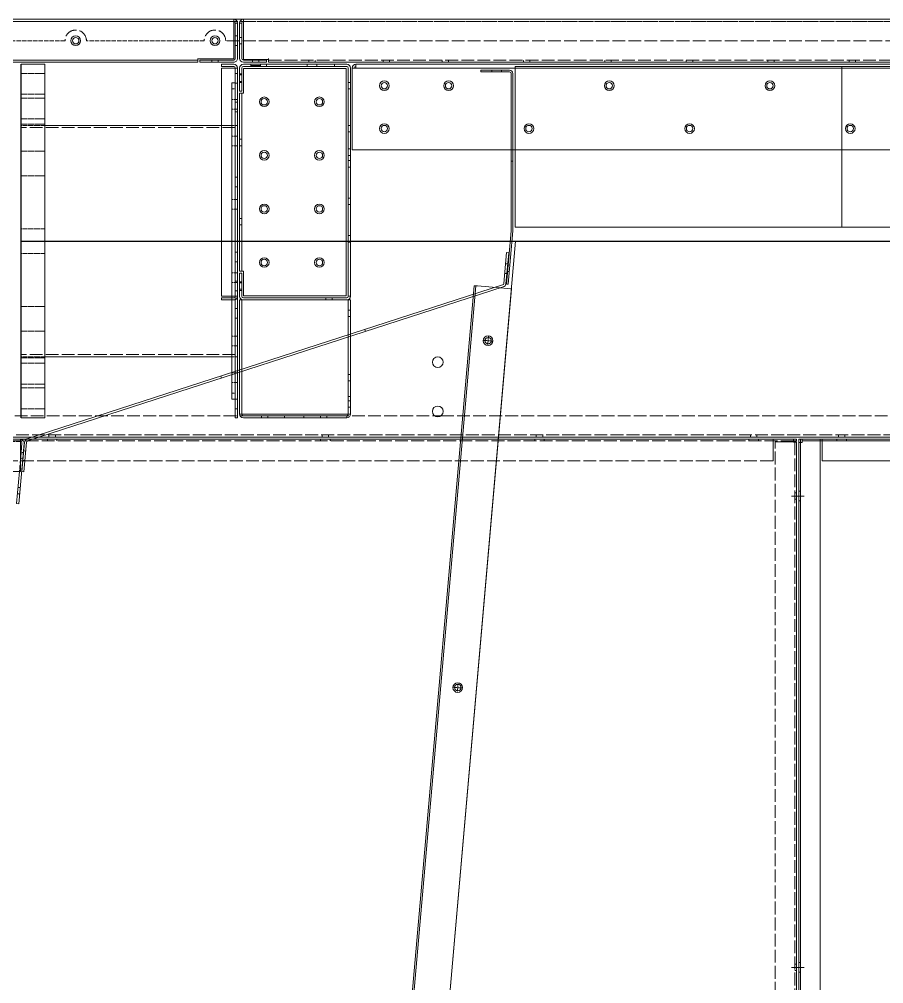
# Model space of a CAD drawing. Header units: millimetres. Extents: x 11998 to 41405, y 7807 to 28602.
# Drawn here: x 25597 to 26405, y 16840 to 17741 of the extents above; entities that cross this region are included whole.
import ezdxf

# ---------------------------------------------------------------- set-up
doc = ezdxf.new("R2010")
doc.units = ezdxf.units.MM
doc.linetypes.add('DASHDOT', pattern=[18.5, 12, -3, 0.5, -3])
doc.linetypes.add('DASHED', pattern=[15, 12, -3])

# ---------------------------------------------------------------- blocks, each defined once
blk = doc.blocks.new('A$C07BF02F0')
at = {"color": 7, "lineweight": 15}
for p, q in [((2, 36.5), (0, 36.5)), ((0, 3.5), (0, 36.5)), ((2, 36.5), (0, 36.5)), ((2, 36.5), (2, 3.5)), ((3.5, 38), (3.5, 40)), ((3.5, 40), (559.5, 40)), ((3.5, 36.5), (3.5, 40)), ((3.5, 38), (3.5, 37.56)), ((3.5, 38), (559.5, 38)), ((3.5, 37.56), (3.5, 36.5)), ((3.5, 36.5), (3.5, 3)), ((3.5, 3), (3.5, 36.5)), ((559.5, 38), (559.5, 40)), ((559.5, 36.5), (559.5, 40)), ((559.5, 37.56), (559.5, 38)), ((559.5, 36.5), (559.5, 37.56)), ((559.5, 36.5), (559.5, 3)), ((559.5, 3), (559.5, 36.5)), ((561, 36.5), (563, 36.5)), ((561, 36.5), (561, 3.5)), ((561, 36.5), (563, 36.5)), ((563, 3.5), (563, 36.5)), ((561, 24.5), (563, 24.5)), ((561, 24.5), (563, 24.5)), ((561, 24.5), (563, 24.5)), ((561, 24.5), (563, 24.5)), ((561, 24.5), (563, 24.5)), ((561, 24.5), (563, 24.5)), ((561, 24.5), (563, 24.5)), ((561, 24.5), (563, 24.5)), ((561, 24.5), (563, 24.5)), ((561, 24.5), (563, 24.5)), ((561, 24.5), (563, 24.5)), ((561, 24.5), (563, 24.5)), ((561, 24.5), (563, 24.5)), ((561, 24.5), (563, 24.5)), ((561, 24.5), (563, 24.5)), ((561, 24.5), (563, 24.5)), ((561, 24.5), (563, 24.5)), ((561, 24.5), (563, 24.5)), ((561, 24.5), (563, 24.5)), ((561, 24.5), (563, 24.5)), ((561, 24.5), (563, 24.5)), ((561, 24.5), (563, 24.5)), ((561, 24.5), (563, 24.5)), ((561, 24.5), (563, 24.5)), ((561, 15.5), (563, 15.5)), ((561, 15.5), (563, 15.5)), ((561, 15.5), (563, 15.5)), ((561, 15.5), (563, 15.5)), ((561, 15.5), (563, 15.5)), ((561, 15.5), (563, 15.5)), ((561, 15.5), (563, 15.5)), ((561, 15.5), (563, 15.5)), ((561, 15.5), (563, 15.5)), ((561, 15.5), (563, 15.5)), ((561, 15.5), (563, 15.5)), ((561, 15.5), (563, 15.5)), ((561, 15.5), (563, 15.5)), ((561, 15.5), (563, 15.5)), ((561, 15.5), (563, 15.5)), ((561, 15.5), (563, 15.5)), ((561, 15.5), (563, 15.5)), ((561, 15.5), (563, 15.5)), ((561, 15.5), (563, 15.5)), ((561, 15.5), (563, 15.5)), ((561, 15.5), (563, 15.5)), ((561, 15.5), (563, 15.5)), ((561, 15.5), (563, 15.5)), ((561, 15.5), (563, 15.5)), ((37, 3), (3.5, 3)), ((37, 3), (3.5, 3)), ((35, 2), (3.5, 2)), ((18, 2), (18, 0)), ((18, 2), (18, 0)), ((18, 2), (18, 0)), ((18, 2), (18, 0)), ((18, 2), (18, 0)), ((18, 2), (18, 0)), ((18, 2), (18, 0)), ((18, 2), (18, 0)), ((18, 2), (18, 0)), ((18, 2), (18, 0)), ((18, 2), (18, 0)), ((18, 2), (18, 0)), ((24, 2), (24, 0)), ((24, 2), (24, 0)), ((24, 2), (24, 0)), ((24, 2), (24, 0)), ((24, 2), (24, 0)), ((24, 2), (24, 0)), ((24, 2), (24, 0)), ((24, 2), (24, 0)), ((24, 2), (24, 0)), ((24, 2), (24, 0)), ((24, 2), (24, 0)), ((24, 2), (24, 0)), ((35, 2), (35, 0)), ((37, 2.44), (37, 3.5)), ((37, 3), (37, 3.5)), ((37, 3), (37, 3.5)), ((37, 3.5), (37, 0)), ((37, 2), (37, 2.44)), ((37, 2), (37, 0)), ((526, 2), (37, 2)), ((526, 2), (37, 2)), ((526, 3), (526, 3.5)), ((526, 3.5), (526, 3)), ((526, 3), (526, 3.5)), ((526, 3.5), (526, 3)), ((526, 2.44), (526, 3)), ((526, 3), (559.5, 3)), ((526, 3), (559.5, 3)), ((526, 3), (526, 0)), ((526, 2), (526, 2.44)), ((526, 2), (526, 0)), ((528, 2), (528, 0)), ((559.5, 2), (528, 2)), ((539, 2), (539, 0)), ((539, 2), (539, 0)), ((539, 2), (539, 0)), ((539, 2), (539, 0)), ((539, 2), (539, 0)), ((539, 2), (539, 0)), ((539, 2), (539, 0)), ((539, 2), (539, 0)), ((539, 2), (539, 0)), ((539, 2), (539, 0)), ((539, 2), (539, 0)), ((539, 2), (539, 0)), ((545, 2), (545, 0)), ((545, 2), (545, 0)), ((545, 2), (545, 0)), ((545, 2), (545, 0)), ((545, 2), (545, 0)), ((545, 2), (545, 0)), ((545, 2), (545, 0)), ((545, 2), (545, 0)), ((545, 2), (545, 0)), ((545, 2), (545, 0)), ((545, 2), (545, 0)), ((545, 2), (545, 0)), ((35, 0), (3.5, 0)), ((526, 0), (37, 0)), ((526, 0), (37, 0)), ((559.5, 0), (528, 0))]:
    blk.add_line(p, q, dxfattribs=at)
for centre in [(22, 20), (152, 20), (282, 20), (412, 20), (542, 20)]:
    blk.add_circle(centre, 3, dxfattribs=at)
for centre, radius, start, end in [((3.5, 36.5), 3.5, 90, 180), ((3.5, 36.5), 1.5, 90, 180), ((559.5, 36.5), 3.5, 360, 90), ((559.5, 36.5), 1.5, 360, 90), ((3.5, 3.5), 3.5, 180, 270.00001), ((3.5, 3.5), 1.5, 180, 269.99999), ((559.5, 3.5), 3.5, 269.99999, 360), ((559.5, 3.5), 1.5, 270.00001, 360)]:
    blk.add_arc(centre, radius, start, end, dxfattribs=at)
blk = doc.blocks.new('A$C51234923')
at = {"color": 7, "lineweight": 15}
for p, q in [((3.5, 189), (3.5, 212)), ((3.5, 212), (99.5, 212)), ((99.5, 0), (99.5, 212)), ((0, 189), (0, 23)), ((3.5, 189), (0, 189)), ((2, 189), (2, 23)), ((0, 146), (2, 146)), ((0, 140), (2, 140)), ((0, 72), (2, 72)), ((0, 66), (2, 66)), ((3.5, 23), (0, 23)), ((3.5, 0), (3.5, 23)), ((99.5, 0), (3.5, 0))]:
    blk.add_line(p, q, dxfattribs=at)
for centre in [(23, 181), (74.5, 181), (23, 131), (74.5, 131), (23, 81), (74.5, 81), (23, 31), (74.5, 31)]:
    blk.add_circle(centre, 3, dxfattribs=at)
blk = doc.blocks.new('A$C30944BC8')
at = {"color": 7, "lineweight": 13, "ltscale": 0.007292}
for p in [(3.5, 190.24), (0, 186.74)]:
    blk.add_line(p, (3.5, 186.74), dxfattribs=at)
at = {"color": 7, "lineweight": 13}
for p, q in [((1673.5, 190.24), (3.5, 190.24)), ((3.5, 186.74), (1673.5, 186.74)), ((0, 110.24), (1677, 110.24))]:
    blk.add_line(p, q, dxfattribs=at)
at = {"color": 7, "lineweight": 13, "ltscale": 0.159375}
blk.add_line((0, 110.24), (0, 186.74), dxfattribs=at)
at = {"color": 7, "lineweight": 13}
for centre in [(30, 170.24), (90, 170.24), (240, 170.24), (390, 170.24), (30, 130.24), (165, 130.24), (315, 130.24), (465, 130.24)]:
    blk.add_circle(centre, 3, dxfattribs=at)
for radius in [3.5, 1.5]:
    blk.add_arc((3.5, 186.74), radius, 90, 180, dxfattribs=at)
blk = doc.blocks.new('A$C6A4A1024')
at = {"color": 7, "lineweight": 15}
for p, q in [((0, 195), (0, 216.5)), ((2, 195), (2, 216.5)), ((3.5, 220), (100, 220)), ((3.5, 218), (100, 218)), ((10.5, 220), (10.5, 218)), ((10.5, 220), (10.5, 218)), ((10.5, 220), (10.5, 218)), ((10.5, 220), (10.5, 218)), ((10.5, 220), (10.5, 218)), ((10.5, 220), (10.5, 218)), ((10.5, 220), (10.5, 218)), ((10.5, 220), (10.5, 218)), ((10.5, 220), (10.5, 218)), ((10.5, 220), (10.5, 218)), ((10.5, 220), (10.5, 218)), ((10.5, 220), (10.5, 218)), ((10.5, 220), (10.5, 218)), ((10.5, 220), (10.5, 218)), ((10.5, 220), (10.5, 218)), ((10.5, 220), (10.5, 218)), ((10.5, 220), (10.5, 218)), ((10.5, 220), (10.5, 218)), ((10.5, 220), (10.5, 218)), ((10.5, 220), (10.5, 218)), ((10.5, 220), (10.5, 218)), ((10.5, 220), (10.5, 218)), ((10.5, 220), (10.5, 218)), ((10.5, 220), (10.5, 218)), ((10.5, 220), (10.5, 218)), ((10.5, 220), (10.5, 218)), ((10.5, 220), (10.5, 218)), ((10.5, 220), (10.5, 218)), ((10.5, 220), (10.5, 218)), ((10.5, 220), (10.5, 218)), ((10.5, 220), (10.5, 218)), ((10.5, 220), (10.5, 218)), ((10.5, 220), (10.5, 218)), ((10.5, 220), (10.5, 218)), ((10.5, 220), (10.5, 218)), ((10.5, 220), (10.5, 218)), ((10.5, 220), (10.5, 218)), ((10.5, 220), (10.5, 218)), ((10.5, 220), (10.5, 218)), ((10.5, 220), (10.5, 218)), ((10.5, 220), (10.5, 218)), ((10.5, 220), (10.5, 218)), ((10.5, 220), (10.5, 218)), ((10.5, 220), (10.5, 218)), ((10.5, 220), (10.5, 218)), ((10.5, 220), (10.5, 218)), ((10.5, 220), (10.5, 218)), ((10.5, 220), (10.5, 218)), ((19.5, 220), (19.5, 218)), ((19.5, 220), (19.5, 218)), ((19.5, 220), (19.5, 218)), ((19.5, 220), (19.5, 218)), ((19.5, 220), (19.5, 218)), ((19.5, 220), (19.5, 218)), ((19.5, 220), (19.5, 218)), ((19.5, 220), (19.5, 218)), ((19.5, 220), (19.5, 218)), ((19.5, 220), (19.5, 218)), ((19.5, 220), (19.5, 218)), ((19.5, 220), (19.5, 218)), ((19.5, 220), (19.5, 218)), ((19.5, 220), (19.5, 218)), ((19.5, 220), (19.5, 218)), ((19.5, 220), (19.5, 218)), ((19.5, 220), (19.5, 218)), ((19.5, 220), (19.5, 218)), ((19.5, 220), (19.5, 218)), ((19.5, 220), (19.5, 218)), ((19.5, 220), (19.5, 218)), ((19.5, 220), (19.5, 218)), ((19.5, 220), (19.5, 218)), ((19.5, 220), (19.5, 218)), ((19.5, 220), (19.5, 218)), ((19.5, 220), (19.5, 218)), ((19.5, 220), (19.5, 218)), ((19.5, 220), (19.5, 218)), ((19.5, 220), (19.5, 218)), ((19.5, 220), (19.5, 218)), ((19.5, 220), (19.5, 218)), ((19.5, 220), (19.5, 218)), ((19.5, 220), (19.5, 218)), ((19.5, 220), (19.5, 218)), ((19.5, 220), (19.5, 218)), ((19.5, 220), (19.5, 218)), ((19.5, 220), (19.5, 218)), ((19.5, 220), (19.5, 218)), ((19.5, 220), (19.5, 218)), ((19.5, 220), (19.5, 218)), ((19.5, 220), (19.5, 218)), ((19.5, 220), (19.5, 218)), ((19.5, 220), (19.5, 218)), ((19.5, 220), (19.5, 218)), ((19.5, 220), (19.5, 218)), ((19.5, 220), (19.5, 218)), ((19.5, 220), (19.5, 218)), ((19.5, 220), (19.5, 218)), ((25, 220), (25, 218)), ((63, 220), (63, 218)), ((63, 220), (63, 218)), ((63, 220), (63, 218)), ((63, 220), (63, 218)), ((63, 220), (63, 218)), ((63, 220), (63, 218)), ((72, 220), (72, 218)), ((72, 220), (72, 218)), ((72, 220), (72, 218)), ((72, 220), (72, 218)), ((72, 220), (72, 218)), ((72, 220), (72, 218)), ((88.5, 220), (88.5, 218)), ((101.5, 3.5), (101.5, 216.5)), ((103.5, 3.5), (103.5, 216.5)), ((0, 211), (2, 211)), ((0, 211), (2, 211)), ((0, 211), (2, 211)), ((0, 211), (2, 211)), ((0, 211), (2, 211)), ((0, 211), (2, 211)), ((0, 211), (2, 211)), ((0, 211), (2, 211)), ((0, 211), (2, 211)), ((0, 211), (2, 211)), ((0, 211), (2, 211)), ((0, 211), (2, 211)), ((0, 210), (2, 210)), ((0, 210), (2, 210)), ((0, 210), (2, 210)), ((0, 210), (2, 210)), ((0, 210), (2, 210)), ((0, 210), (2, 210)), ((0, 210), (2, 210)), ((0, 210), (2, 210)), ((0, 210), (2, 210)), ((0, 210), (2, 210)), ((0, 210), (2, 210)), ((0, 210), (2, 210)), ((0, 210), (2, 210)), ((0, 210), (2, 210)), ((0, 210), (2, 210)), ((0, 210), (2, 210)), ((0, 210), (2, 210)), ((0, 210), (2, 210)), ((0, 210), (2, 210)), ((0, 210), (2, 210)), ((0, 210), (2, 210)), ((0, 210), (2, 210)), ((0, 210), (2, 210)), ((0, 210), (2, 210)), ((0, 210), (2, 210)), ((0, 210), (2, 210)), ((0, 210), (2, 210)), ((0, 210), (2, 210)), ((0, 210), (2, 210)), ((0, 210), (2, 210)), ((0, 210), (2, 210)), ((0, 204), (2, 204)), ((0, 204), (2, 204)), ((0, 204), (2, 204)), ((0, 204), (2, 204)), ((0, 204), (2, 204)), ((0, 204), (2, 204)), ((0, 204), (2, 204)), ((0, 204), (2, 204)), ((0, 204), (2, 204)), ((0, 204), (2, 204)), ((0, 204), (2, 204)), ((0, 204), (2, 204)), ((0, 204), (2, 204)), ((0, 204), (2, 204)), ((0, 204), (2, 204)), ((0, 204), (2, 204)), ((0, 204), (2, 204)), ((0, 204), (2, 204)), ((0, 204), (2, 204)), ((0, 204), (2, 204)), ((0, 204), (2, 204)), ((0, 204), (2, 204)), ((0, 204), (2, 204)), ((0, 204), (2, 204)), ((0, 204), (2, 204)), ((0, 204), (2, 204)), ((0, 204), (2, 204)), ((0, 204), (2, 204)), ((0, 204), (2, 204)), ((0, 204), (2, 204)), ((0, 204), (2, 204)), ((0, 203), (2, 203)), ((0, 203), (2, 203)), ((0, 203), (2, 203)), ((0, 203), (2, 203)), ((0, 203), (2, 203)), ((0, 203), (2, 203)), ((0, 203), (2, 203)), ((0, 203), (2, 203)), ((0, 203), (2, 203)), ((0, 203), (2, 203)), ((0, 203), (2, 203)), ((0, 203), (2, 203)), ((103.5, 203), (101.5, 203)), ((103.5, 203), (101.5, 203)), ((103.5, 203), (101.5, 203)), ((103.5, 203), (101.5, 203)), ((103.5, 203), (101.5, 203)), ((103.5, 203), (101.5, 203)), ((103.5, 203), (101.5, 203)), ((103.5, 203), (101.5, 203)), ((103.5, 203), (101.5, 203)), ((103.5, 203), (101.5, 203)), ((103.5, 203), (101.5, 203)), ((103.5, 203), (101.5, 203)), ((103.5, 203), (101.5, 203)), ((103.5, 203), (101.5, 203)), ((103.5, 203), (101.5, 203)), ((103.5, 203), (101.5, 203)), ((103.5, 203), (101.5, 203)), ((103.5, 203), (101.5, 203)), ((103.5, 203), (101.5, 203)), ((103.5, 203), (101.5, 203)), ((103.5, 203), (101.5, 203)), ((103.5, 203), (101.5, 203)), ((103.5, 203), (101.5, 203)), ((103.5, 203), (101.5, 203)), ((2, 195), (0, 195)), ((103.5, 197), (101.5, 197)), ((103.5, 197), (101.5, 197)), ((103.5, 197), (101.5, 197)), ((103.5, 197), (101.5, 197)), ((103.5, 197), (101.5, 197)), ((103.5, 197), (101.5, 197)), ((103.5, 197), (101.5, 197)), ((103.5, 197), (101.5, 197)), ((103.5, 197), (101.5, 197)), ((103.5, 197), (101.5, 197)), ((103.5, 197), (101.5, 197)), ((103.5, 197), (101.5, 197)), ((103.5, 197), (101.5, 197)), ((103.5, 197), (101.5, 197)), ((103.5, 197), (101.5, 197)), ((103.5, 197), (101.5, 197)), ((103.5, 197), (101.5, 197)), ((103.5, 197), (101.5, 197)), ((103.5, 197), (101.5, 197)), ((103.5, 197), (101.5, 197)), ((103.5, 197), (101.5, 197)), ((103.5, 197), (101.5, 197)), ((103.5, 197), (101.5, 197)), ((103.5, 197), (101.5, 197)), ((103.5, 163), (101.5, 163)), ((103.5, 163), (101.5, 163)), ((103.5, 163), (101.5, 163)), ((103.5, 163), (101.5, 163)), ((103.5, 163), (101.5, 163)), ((103.5, 163), (101.5, 163)), ((103.5, 163), (101.5, 163)), ((103.5, 163), (101.5, 163)), ((103.5, 163), (101.5, 163)), ((103.5, 163), (101.5, 163)), ((103.5, 163), (101.5, 163)), ((103.5, 163), (101.5, 163)), ((103.5, 163), (101.5, 163)), ((103.5, 163), (101.5, 163)), ((103.5, 163), (101.5, 163)), ((103.5, 163), (101.5, 163)), ((103.5, 163), (101.5, 163)), ((103.5, 163), (101.5, 163)), ((103.5, 163), (101.5, 163)), ((103.5, 163), (101.5, 163)), ((103.5, 163), (101.5, 163)), ((103.5, 163), (101.5, 163)), ((103.5, 163), (101.5, 163)), ((103.5, 163), (101.5, 163)), ((103.5, 163), (101.5, 163)), ((103.5, 163), (101.5, 163)), ((103.5, 163), (101.5, 163)), ((103.5, 157), (101.5, 157)), ((103.5, 157), (101.5, 157)), ((103.5, 157), (101.5, 157)), ((103.5, 157), (101.5, 157)), ((103.5, 157), (101.5, 157)), ((103.5, 157), (101.5, 157)), ((103.5, 157), (101.5, 157)), ((103.5, 157), (101.5, 157)), ((103.5, 157), (101.5, 157)), ((103.5, 157), (101.5, 157)), ((103.5, 157), (101.5, 157)), ((103.5, 157), (101.5, 157)), ((103.5, 157), (101.5, 157)), ((103.5, 157), (101.5, 157)), ((103.5, 157), (101.5, 157)), ((103.5, 157), (101.5, 157)), ((103.5, 157), (101.5, 157)), ((103.5, 157), (101.5, 157)), ((103.5, 157), (101.5, 157)), ((103.5, 157), (101.5, 157)), ((103.5, 157), (101.5, 157)), ((103.5, 157), (101.5, 157)), ((103.5, 157), (101.5, 157)), ((103.5, 157), (101.5, 157)), ((103.5, 157), (101.5, 157)), ((103.5, 157), (101.5, 157)), ((103.5, 157), (101.5, 157)), ((103.5, 141), (101.5, 141)), ((103.5, 141), (101.5, 141)), ((103.5, 141), (101.5, 141)), ((103.5, 141), (101.5, 141)), ((103.5, 141), (101.5, 141)), ((103.5, 141), (101.5, 141)), ((103.5, 141), (101.5, 141)), ((103.5, 141), (101.5, 141)), ((103.5, 135), (101.5, 135)), ((103.5, 135), (101.5, 135)), ((103.5, 135), (101.5, 135)), ((103.5, 135), (101.5, 135)), ((103.5, 135), (101.5, 135)), ((103.5, 135), (101.5, 135)), ((103.5, 135), (101.5, 135)), ((103.5, 135), (101.5, 135)), ((103.5, 130.11), (101.5, 130.11)), ((103.5, 130.11), (101.5, 130.11)), ((103.5, 124.11), (101.5, 124.11)), ((103.5, 124.11), (101.5, 124.11)), ((103.5, 95.11), (101.5, 95.11)), ((103.5, 95.11), (101.5, 95.11)), ((103.5, 89.11), (101.5, 89.11)), ((103.5, 89.11), (101.5, 89.11)), ((103.5, 60.11), (101.5, 60.11)), ((103.5, 60.11), (101.5, 60.11)), ((103.5, 54.11), (101.5, 54.11)), ((103.5, 54.11), (101.5, 54.11)), ((0, 25), (0, 3.5)), ((0, 25), (0, 3.5)), ((2, 25), (0, 25)), ((2, 25), (0, 25)), ((2, 25), (2, 3.5)), ((2, 25), (2, 3.5)), ((0, 17), (2, 17)), ((0, 17), (2, 17)), ((0, 17), (2, 17)), ((0, 17), (2, 17)), ((0, 17), (2, 17)), ((0, 17), (2, 17)), ((0, 17), (2, 17)), ((0, 17), (2, 17)), ((0, 17), (2, 17)), ((0, 17), (2, 17)), ((0, 17), (2, 17)), ((0, 17), (2, 17)), ((0, 16), (2, 16)), ((0, 16), (2, 16)), ((0, 16), (2, 16)), ((0, 16), (2, 16)), ((0, 16), (2, 16)), ((0, 16), (2, 16)), ((0, 16), (2, 16)), ((0, 16), (2, 16)), ((0, 16), (2, 16)), ((0, 16), (2, 16)), ((0, 16), (2, 16)), ((0, 16), (2, 16)), ((0, 16), (2, 16)), ((0, 16), (2, 16)), ((0, 16), (2, 16)), ((0, 16), (2, 16)), ((0, 16), (2, 16)), ((0, 16), (2, 16)), ((0, 16), (2, 16)), ((0, 16), (2, 16)), ((0, 16), (2, 16)), ((0, 16), (2, 16)), ((0, 16), (2, 16)), ((0, 16), (2, 16)), ((0, 16), (2, 16)), ((0, 16), (2, 16)), ((0, 10), (2, 10)), ((0, 10), (2, 10)), ((0, 10), (2, 10)), ((0, 10), (2, 10)), ((0, 10), (2, 10)), ((0, 10), (2, 10)), ((0, 10), (2, 10)), ((0, 10), (2, 10)), ((0, 10), (2, 10)), ((0, 10), (2, 10)), ((0, 10), (2, 10)), ((0, 10), (2, 10)), ((0, 10), (2, 10)), ((0, 10), (2, 10)), ((0, 10), (2, 10)), ((0, 10), (2, 10)), ((0, 10), (2, 10)), ((0, 10), (2, 10)), ((0, 10), (2, 10)), ((0, 10), (2, 10)), ((0, 10), (2, 10)), ((0, 10), (2, 10)), ((0, 10), (2, 10)), ((0, 10), (2, 10)), ((0, 10), (2, 10)), ((0, 10), (2, 10)), ((0, 9), (2, 9)), ((0, 9), (2, 9)), ((0, 9), (2, 9)), ((0, 9), (2, 9)), ((0, 9), (2, 9)), ((0, 9), (2, 9)), ((0, 9), (2, 9)), ((0, 9), (2, 9)), ((0, 9), (2, 9)), ((0, 9), (2, 9)), ((0, 9), (2, 9)), ((0, 9), (2, 9)), ((3.5, 2), (100, 2)), ((100, 2), (3.5, 2)), ((3.5, 0), (100, 0)), ((3.5, 0), (100, 0)), ((80.5, 0), (80.5, 2)), ((80.5, 0), (80.5, 2)), ((80.5, 0), (80.5, 2)), ((80.5, 0), (80.5, 2)), ((80.5, 0), (80.5, 2)), ((80.5, 0), (80.5, 2)), ((80.5, 0), (80.5, 2)), ((80.5, 0), (80.5, 2)), ((80.5, 0), (80.5, 2)), ((80.5, 0), (80.5, 2)), ((86.5, 0), (86.5, 2)), ((86.5, 0), (86.5, 2)), ((86.5, 0), (86.5, 2)), ((86.5, 0), (86.5, 2)), ((86.5, 0), (86.5, 2)), ((86.5, 0), (86.5, 2)), ((86.5, 0), (86.5, 2)), ((86.5, 0), (86.5, 2)), ((86.5, 0), (86.5, 2)), ((86.5, 0), (86.5, 2)), ((103.5, 3.5), (101.5, 3.5))]:
    blk.add_line(p, q, dxfattribs=at)
for centre, radius, start, end in [((3.5, 216.5), 3.5, 90, 179.99999), ((3.5, 216.5), 1.5, 90, 179.99999), ((100, 216.5), 3.5, 0, 90), ((100, 216.5), 1.5, 0, 90), ((3.5, 3.5), 3.5, 180.00001, 270), ((3.5, 3.5), 1.5, 180.00001, 270), ((100, 3.5), 3.5, 270, 0), ((100, 3.5), 1.5, 270, 0)]:
    blk.add_arc(centre, radius, start, end, dxfattribs=at)
blk = doc.blocks.new('A$C7B6532BF')
at = {"color": 5, "lineweight": 5}
for p, q in [((239.09, 2732.76), (0, 0)), ((848.69, 2732.76), (239.09, 2732.76))]:
    blk.add_line(p, q, dxfattribs=at)
blk = doc.blocks.new('A$C493D0A01')
at = {"lineweight": 5}
blk.add_blockref('A$C7B6532BF', (0, 0), dxfattribs=at)
blk = doc.blocks.new('A$C7AFD6E2C')
at = {"color": 7, "lineweight": 13}
for p, q in [((1778.5, 40), (3.5, 40)), ((1755, 0), (27, 0))]:
    blk.add_line(p, q, dxfattribs=at)
at = {"color": 7, "linetype": 'DASHED', "lineweight": 13}
for p, q in [((1778.5, 38), (3.5, 38)), ((1755, 2), (27, 2))]:
    blk.add_line(p, q, dxfattribs=at)
at = {"color": 7, "lineweight": 13, "ltscale": 0.007292}
blk.add_line((1778.5, 36.5), (1778.5, 40), dxfattribs=at)
at = {"color": 7, "lineweight": 13, "ltscale": 0.070833}
blk.add_line((1778.5, 2.5), (1778.5, 36.5), dxfattribs=at)
at = {"color": 7, "lineweight": 13, "ltscale": 0.004167}
for p, q in [((1780, 36.5), (1782, 36.5)), ((1757, 2), (1757, 0))]:
    blk.add_line(p, q, dxfattribs=at)
at = {"color": 7, "lineweight": 13, "ltscale": 0.06875}
for p, q in [((1780, 36.5), (1780, 3.5)), ((1782, 3.5), (1782, 36.5))]:
    blk.add_line(p, q, dxfattribs=at)
at = {"color": 7, "linetype": 'DASHED', "lineweight": 13, "ltscale": 0.004167}
for p, q in [((1780, 23), (1782, 23)), ((1780, 23), (1782, 23)), ((1780, 23), (1782, 23)), ((1780, 23), (1782, 23)), ((1780, 23), (1782, 23)), ((1780, 23), (1782, 23)), ((1780, 23), (1782, 23)), ((1780, 23), (1782, 23)), ((1780, 17), (1782, 17)), ((1780, 17), (1782, 17)), ((1780, 17), (1782, 17)), ((1780, 17), (1782, 17)), ((1780, 17), (1782, 17)), ((1780, 17), (1782, 17)), ((1780, 17), (1782, 17)), ((1780, 17), (1782, 17)), ((1207, 2), (1207, 0)), ((1207, 2), (1207, 0)), ((1213, 2), (1213, 0)), ((1213, 2), (1213, 0)), ((1283, 2), (1283, 0)), ((1283, 2), (1283, 0)), ((1289, 2), (1289, 0)), ((1289, 2), (1289, 0)), ((1359, 2), (1359, 0)), ((1359, 2), (1359, 0)), ((1365, 2), (1365, 0)), ((1365, 2), (1365, 0)), ((1435, 2), (1435, 0)), ((1435, 2), (1435, 0)), ((1441, 2), (1441, 0)), ((1441, 2), (1441, 0)), ((1511, 2), (1511, 0)), ((1511, 2), (1511, 0)), ((1517, 2), (1517, 0)), ((1517, 2), (1517, 0)), ((1587, 2), (1587, 0)), ((1587, 2), (1587, 0)), ((1593, 2), (1593, 0)), ((1593, 2), (1593, 0)), ((1642, 2), (1642, 0)), ((1642, 2), (1642, 0)), ((1648, 2), (1648, 0)), ((1648, 2), (1648, 0)), ((1711.5, 2), (1711.5, 0)), ((1711.5, 2), (1711.5, 0)), ((1717.5, 2), (1717.5, 0)), ((1717.5, 2), (1717.5, 0)), ((1764, 2), (1764, 0)), ((1764, 2), (1764, 0)), ((1764, 2), (1764, 0)), ((1764, 2), (1764, 0)), ((1764, 2), (1764, 0)), ((1764, 2), (1764, 0)), ((1764, 2), (1764, 0)), ((1764, 2), (1764, 0)), ((1764, 2), (1764, 0)), ((1764, 2), (1764, 0)), ((1764, 2), (1764, 0)), ((1764, 2), (1764, 0)), ((1764, 2), (1764, 0)), ((1764, 2), (1764, 0)), ((1764, 2), (1764, 0)), ((1764, 2), (1764, 0)), ((1770, 2), (1770, 0)), ((1770, 2), (1770, 0)), ((1770, 2), (1770, 0)), ((1770, 2), (1770, 0)), ((1770, 2), (1770, 0)), ((1770, 2), (1770, 0)), ((1770, 2), (1770, 0)), ((1770, 2), (1770, 0)), ((1770, 2), (1770, 0)), ((1770, 2), (1770, 0)), ((1770, 2), (1770, 0)), ((1770, 2), (1770, 0)), ((1770, 2), (1770, 0)), ((1770, 2), (1770, 0)), ((1770, 2), (1770, 0)), ((1770, 2), (1770, 0))]:
    blk.add_line(p, q, dxfattribs=at)
at = {"color": 7, "linetype": 'DASHED', "lineweight": 13, "ltscale": 0.002083}
blk.add_line((1755, 3.5), (1755, 2.5), dxfattribs=at)
at = {"color": 7, "lineweight": 13, "ltscale": 0.002083}
blk.add_line((1755, 2.5), (1755, 3.5), dxfattribs=at)
at = {"color": 7, "lineweight": 13, "ltscale": 0.005208}
blk.add_line((1755, 2.5), (1755, 0), dxfattribs=at)
at = {"color": 7, "lineweight": 13, "ltscale": 0.048958}
blk.add_line((1755, 2.5), (1778.5, 2.5), dxfattribs=at)
at = {"color": 7, "lineweight": 13, "ltscale": 0.044792}
for p, q in [((1778.5, 2), (1757, 2)), ((1778.5, 0), (1757, 0))]:
    blk.add_line(p, q, dxfattribs=at)
at = {"color": 7, "lineweight": 13}
for centre, radius, start, end in [((1778.5, 36.5), 3.5, 0, 90), ((1778.5, 36.5), 1.5, 360, 90), ((1778.5, 3.5), 3.5, 270, 360), ((1778.5, 3.5), 1.5, 270, 0)]:
    blk.add_arc(centre, radius, start, end, dxfattribs=at)
blk = doc.blocks.new('A$C16F13DCD')
at = {"color": 7, "lineweight": 15}
for p, q in [((11.5, 330), (0, 330)), ((0, 328), (0, 330)), ((11.5, 328), (0, 328)), ((0, 326.5), (0, 113.5)), ((11.5, 326.5), (0, 326.5)), ((11.5, 326.5), (15, 326.5)), ((13, 113.5), (13, 326.5)), ((15, 326.5), (15, 113.5)), ((13, 321.5), (15, 321.5)), ((13, 321.5), (15, 321.5)), ((13, 321.5), (15, 321.5)), ((13, 321.5), (15, 321.5)), ((13, 321.5), (15, 321.5)), ((13, 321.5), (15, 321.5)), ((13, 321.5), (15, 321.5)), ((13, 312.5), (15, 312.5)), ((13, 312.5), (15, 312.5)), ((13, 312.5), (15, 312.5)), ((13, 312.5), (15, 312.5)), ((13, 312.5), (15, 312.5)), ((13, 312.5), (15, 312.5)), ((13, 312.5), (15, 312.5)), ((13, 297), (15, 297)), ((13, 297), (15, 297)), ((13, 294.5), (15, 294.5)), ((13, 294.5), (15, 294.5)), ((13, 288), (15, 288)), ((13, 288), (15, 288)), ((13, 285.5), (15, 285.5)), ((13, 285.5), (15, 285.5)), ((13, 273), (15, 273)), ((13, 262.84), (15, 262.84)), ((13, 262.84), (15, 262.84)), ((13, 253.84), (15, 253.84)), ((13, 253.84), (15, 253.84)), ((13, 224.5), (15, 224.5)), ((13, 224.5), (15, 224.5)), ((13, 215.5), (15, 215.5)), ((13, 215.5), (15, 215.5)), ((13, 203.66), (15, 203.66)), ((13, 203.66), (15, 203.66)), ((13, 194.66), (15, 194.66)), ((13, 194.66), (15, 194.66)), ((13, 154.5), (15, 154.5)), ((13, 154.5), (15, 154.5)), ((13, 145.5), (15, 145.5)), ((13, 145.5), (15, 145.5)), ((13, 135.34), (15, 135.34)), ((13, 135.34), (15, 135.34)), ((13, 127.5), (15, 127.5)), ((13, 127.5), (15, 127.5)), ((13, 126.34), (15, 126.34)), ((13, 126.34), (15, 126.34)), ((13, 118.5), (15, 118.5)), ((13, 118.5), (15, 118.5)), ((0, 113.5), (11.5, 113.5)), ((0, 110), (0, 112)), ((11.5, 112), (0, 112)), ((11.5, 110), (0, 110)), ((11.5, 113.5), (15, 113.5)), ((13, 110.34), (13, 113.5)), ((15, 113.5), (13, 113.5)), ((15, 113.5), (13, 113.5)), ((13, 0), (13, 110.34)), ((15, 0), (15, 113.5)), ((13, 102), (15, 102)), ((13, 102), (15, 102)), ((13, 93), (15, 93)), ((13, 93), (15, 93)), ((13, 76.16), (15, 76.16)), ((13, 76.16), (15, 76.16)), ((13, 67.16), (15, 67.16)), ((13, 67.16), (15, 67.16)), ((13, 57), (15, 57)), ((13, 42), (15, 42)), ((13, 42), (15, 42)), ((13, 42), (15, 42)), ((13, 42), (15, 42)), ((13, 33), (15, 33)), ((13, 33), (15, 33)), ((13, 33), (15, 33)), ((13, 33), (15, 33)), ((13, 17.5), (15, 17.5)), ((13, 17.5), (15, 17.5)), ((13, 17.5), (15, 17.5)), ((13, 17.5), (15, 17.5)), ((13, 17.5), (15, 17.5)), ((13, 8.5), (15, 8.5)), ((13, 8.5), (15, 8.5)), ((13, 8.5), (15, 8.5)), ((13, 8.5), (15, 8.5)), ((13, 8.5), (15, 8.5)), ((13, 0), (15, 0))]:
    blk.add_line(p, q, dxfattribs=at)
for centre, radius, start, end in [((11.5, 326.5), 3.5, 0, 90), ((11.5, 326.5), 1.5, 0, 90), ((11.5, 113.5), 3.5, 270, 0), ((11.5, 113.5), 1.5, 270, 0)]:
    blk.add_arc(centre, radius, start, end, dxfattribs=at)
blk = doc.blocks.new('A$C244D7E91')
at = {"color": 7, "lineweight": 15}
for p, q in [((0, 3.5), (0, 110)), ((3.5, 110), (0, 110)), ((2, 3.5), (2, 110)), ((3.5, 110), (100, 110)), ((103.5, 110), (100, 110)), ((101.5, 3.5), (101.5, 110)), ((103.5, 3.5), (103.5, 110)), ((103.5, 100.5), (101.5, 100.5)), ((103.5, 100.5), (101.5, 100.5)), ((103.5, 94.5), (101.5, 94.5)), ((103.5, 94.5), (101.5, 94.5)), ((103.5, 40.5), (101.5, 40.5)), ((103.5, 40.5), (101.5, 40.5)), ((103.5, 34.5), (101.5, 34.5)), ((103.5, 34.5), (101.5, 34.5)), ((101.5, 20), (103.5, 20)), ((103.5, 16), (101.5, 16)), ((103.5, 16), (101.5, 16)), ((103.5, 16), (101.5, 16)), ((103.5, 16), (101.5, 16)), ((103.5, 16), (101.5, 16)), ((103.5, 10), (101.5, 10)), ((103.5, 10), (101.5, 10)), ((103.5, 10), (101.5, 10)), ((103.5, 10), (101.5, 10)), ((103.5, 10), (101.5, 10)), ((3.5, 3.5), (0, 3.5)), ((100, 3.5), (3.5, 3.5)), ((100, 2), (3.5, 2)), ((100, 0), (3.5, 0)), ((20.5, 0), (20.5, 2)), ((20.5, 0), (20.5, 2)), ((26.5, 0), (26.5, 2)), ((26.5, 0), (26.5, 2)), ((42, 0), (42, 2)), ((60, 0), (60, 2)), ((75.5, 0), (75.5, 2)), ((75.5, 0), (75.5, 2)), ((81.5, 0), (81.5, 2)), ((81.5, 0), (81.5, 2)), ((103.5, 3.5), (100, 3.5)), ((100, 2), (100, 0))]:
    blk.add_line(p, q, dxfattribs=at)
for centre, radius, start, end in [((3.5, 3.5), 3.5, 180.00001, 270), ((3.5, 3.5), 1.5, 180.00001, 270), ((100, 3.5), 3.5, 270, 0), ((100, 3.5), 1.5, 270, 0)]:
    blk.add_arc(centre, radius, start, end, dxfattribs=at)
blk = doc.blocks.new('A$C5DDF0D69')
at = {"color": 7, "lineweight": 13, "ltscale": 0.118431}
for p, q in [((0, 0.35), (4.96, 56.98)), ((1.99, 0.17), (6.95, 56.8))]:
    blk.add_line(p, q, dxfattribs=at)
at = {"color": 7, "lineweight": 13, "ltscale": 0.000626001}
for p, q in [((8.74, 60.17), (8.44, 60.17)), ((8.74, 58.17), (8.44, 58.17))]:
    blk.add_line(p, q, dxfattribs=at)
at = {"color": 7, "lineweight": 13, "ltscale": 0.31935}
for p, q in [((162.03, 60.17), (8.74, 60.17)), ((162.03, 30.17), (8.74, 30.17))]:
    blk.add_line(p, q, dxfattribs=at)
at = {"color": 7, "linetype": 'DASHED', "lineweight": 13, "ltscale": 0.004167}
for p, q in [((8.74, 58.17), (8.74, 60.17)), ((74.96, 60.17), (74.96, 58.17)), ((74.96, 60.17), (74.96, 58.17)), ((74.96, 60.17), (74.96, 58.17)), ((74.96, 60.17), (74.96, 58.17)), ((74.96, 60.17), (74.96, 58.17)), ((74.96, 60.17), (74.96, 58.17)), ((74.96, 60.17), (74.96, 58.17)), ((74.96, 60.17), (74.96, 58.17)), ((74.96, 60.17), (74.96, 58.17)), ((74.96, 60.17), (74.96, 58.17)), ((74.96, 60.17), (74.96, 58.17)), ((94.96, 60.17), (94.96, 58.17)), ((94.96, 60.17), (94.96, 58.17)), ((94.96, 60.17), (94.96, 58.17)), ((94.96, 60.17), (94.96, 58.17)), ((94.96, 60.17), (94.96, 58.17)), ((94.96, 60.17), (94.96, 58.17)), ((94.96, 60.17), (94.96, 58.17)), ((94.96, 60.17), (94.96, 58.17)), ((94.96, 60.17), (94.96, 58.17)), ((94.96, 60.17), (94.96, 58.17)), ((94.96, 60.17), (94.96, 58.17)), ((162.03, 58.17), (162.03, 60.17)), ((164.77, 47.89), (162.78, 48.06)), ((164.77, 47.89), (162.78, 48.06)), ((164.77, 47.89), (162.78, 48.06)), ((164.77, 47.89), (162.78, 48.06)), ((164.77, 47.89), (162.78, 48.06)), ((164.77, 47.89), (162.78, 48.06)), ((164.77, 47.89), (162.78, 48.06)), ((164.77, 47.89), (162.78, 48.06)), ((164.77, 47.89), (162.78, 48.06)), ((164.77, 47.89), (162.78, 48.06)), ((164.77, 47.89), (162.78, 48.06)), ((164.25, 41.91), (162.26, 42.09)), ((164.25, 41.91), (162.26, 42.09)), ((164.25, 41.91), (162.26, 42.09)), ((164.25, 41.91), (162.26, 42.09)), ((164.25, 41.91), (162.26, 42.09)), ((164.25, 41.91), (162.26, 42.09)), ((164.25, 41.91), (162.26, 42.09)), ((164.25, 41.91), (162.26, 42.09)), ((164.25, 41.91), (162.26, 42.09)), ((164.25, 41.91), (162.26, 42.09)), ((164.25, 41.91), (162.26, 42.09)), ((161.38, 9.04), (159.38, 9.21)), ((161.38, 9.04), (159.38, 9.21)), ((161.9, 15.01), (159.91, 15.19)), ((161.9, 15.01), (159.91, 15.19))]:
    blk.add_line(p, q, dxfattribs=at)
at = {"color": 7, "lineweight": 13, "ltscale": 0.007292}
for p, q in [((8.74, 56.67), (8.74, 60.17)), ((162.03, 56.67), (162.03, 60.17))]:
    blk.add_line(p, q, dxfattribs=at)
at = {"color": 7, "linetype": 'DASHED', "lineweight": 13, "ltscale": 0.31935}
blk.add_line((162.03, 58.17), (8.74, 58.17), dxfattribs=at)
at = {"color": 7, "lineweight": 13, "ltscale": 0.003125}
blk.add_line((8.74, 58.17), (8.74, 56.67), dxfattribs=at)
at = {"color": 7, "lineweight": 13, "ltscale": 0.055208}
for p, q in [((8.74, 56.67), (8.74, 30.17)), ((8.74, 30.17), (8.74, 56.67)), ((162.03, 30.17), (162.03, 56.67))]:
    blk.add_line(p, q, dxfattribs=at)
at = {"color": 7, "lineweight": 13, "ltscale": 0.117885}
blk.add_line((160.59, 0), (165.52, 56.37), dxfattribs=at)
at = {"color": 7, "linetype": 'DASHED', "lineweight": 13, "ltscale": 0.003125}
blk.add_line((162.03, 58.17), (162.03, 56.67), dxfattribs=at)
at = {"color": 7, "linetype": 'DASHED', "lineweight": 13, "ltscale": 0.055208}
blk.add_line((162.03, 56.67), (162.03, 30.17), dxfattribs=at)
at = {"color": 7, "lineweight": 13, "ltscale": 0.035719}
blk.add_line((162.03, 39.46), (163.52, 56.54), dxfattribs=at)
at = {"color": 7, "linetype": 'DASHED', "lineweight": 13, "ltscale": 0.019427}
blk.add_line((161.22, 30.17), (162.03, 39.46), dxfattribs=at)
at = {"color": 7, "lineweight": 13, "ltscale": 0.317661}
blk.add_line((161.22, 30.17), (8.74, 30.17), dxfattribs=at)
at = {"color": 7, "lineweight": 13, "ltscale": 0.062739}
blk.add_line((158.59, 0.17), (161.22, 30.17), dxfattribs=at)
at = {"color": 7, "linetype": 'DASHED', "lineweight": 13, "ltscale": 0.001689}
blk.add_line((162.03, 30.17), (161.22, 30.17), dxfattribs=at)
at = {"color": 7, "lineweight": 13, "ltscale": 0.004167}
for p, q in [((1.99, 0.17), (0, 0.35)), ((160.59, 0), (158.59, 0.17))]:
    blk.add_line(p, q, dxfattribs=at)
at = {"color": 7, "lineweight": 13}
for centre in [(28.74, 40.17), (63.74, 40.17), (102.14, 40.17), (137.14, 40.17)]:
    blk.add_circle(centre, 3, dxfattribs=at)
for centre, radius, start, end in [((8.44, 56.67), 3.5, 90, 175), ((8.44, 56.67), 1.5, 90, 175), ((162.03, 56.67), 3.5, 355, 90), ((162.03, 56.67), 1.5, 355, 90)]:
    blk.add_arc(centre, radius, start, end, dxfattribs=at)
blk = doc.blocks.new('A$C7EF54F26')
at = {"color": 7, "lineweight": 15}
for p, q in [((431.66, 245.91), (433.66, 245.91)), ((431.66, 216.89), (431.66, 245.91)), ((433.66, 216.89), (433.66, 245.91)), ((431.66, 235.41), (433.66, 235.41)), ((431.66, 235.41), (433.66, 235.41)), ((431.66, 235.41), (433.66, 235.41)), ((431.66, 235.41), (433.66, 235.41)), ((431.66, 235.41), (433.66, 235.41)), ((431.66, 235.41), (433.66, 235.41)), ((431.66, 235.41), (433.66, 235.41)), ((431.66, 235.41), (433.66, 235.41)), ((431.66, 235.41), (433.66, 235.41)), ((431.66, 235.41), (433.66, 235.41)), ((431.66, 235.41), (433.66, 235.41)), ((431.66, 226.41), (433.66, 226.41)), ((431.66, 226.41), (433.66, 226.41)), ((431.66, 226.41), (433.66, 226.41)), ((431.66, 226.41), (433.66, 226.41)), ((431.66, 226.41), (433.66, 226.41)), ((431.66, 226.41), (433.66, 226.41)), ((431.66, 226.41), (433.66, 226.41)), ((431.66, 226.41), (433.66, 226.41)), ((431.66, 226.41), (433.66, 226.41)), ((431.66, 226.41), (433.66, 226.41)), ((431.66, 226.41), (433.66, 226.41)), ((2.12, 30.92), (430.75, 215.52)), ((2.91, 29.08), (431.54, 213.68)), ((306.56, 162.03), (307.35, 160.19)), ((176.95, 106.21), (177.74, 104.37)), ((0, 27.68), (0.15, 0)), ((2, 27.69), (2.15, 0.01)), ((2.04, 19.51), (0.04, 19.5)), ((2.04, 19.51), (0.04, 19.5)), ((2.04, 19.51), (0.04, 19.5)), ((2.04, 19.51), (0.04, 19.5)), ((2.04, 19.51), (0.04, 19.5)), ((2.04, 19.51), (0.04, 19.5)), ((2.04, 19.51), (0.04, 19.5)), ((2.04, 19.51), (0.04, 19.5)), ((2.04, 19.51), (0.04, 19.5)), ((2.04, 19.51), (0.04, 19.5)), ((2.04, 19.51), (0.04, 19.5)), ((2.09, 10.51), (0.09, 10.5)), ((2.09, 10.51), (0.09, 10.5)), ((2.09, 10.51), (0.09, 10.5)), ((2.09, 10.51), (0.09, 10.5)), ((2.09, 10.51), (0.09, 10.5)), ((2.09, 10.51), (0.09, 10.5)), ((2.09, 10.51), (0.09, 10.5)), ((2.09, 10.51), (0.09, 10.5)), ((2.09, 10.51), (0.09, 10.5)), ((2.09, 10.51), (0.09, 10.5)), ((2.09, 10.51), (0.09, 10.5)), ((0.15, 0), (2.15, 0.01))]:
    blk.add_line(p, q, dxfattribs=at)
for centre, radius, start, end in [((430.16, 216.89), 1.5, 293.3, 0), ((430.16, 216.89), 3.5, 293.3, 0), ((3.5, 27.7), 3.5, 113.3, 180.3), ((3.5, 27.7), 1.5, 113.3, 180.3)]:
    blk.add_arc(centre, radius, start, end, dxfattribs=at)
blk = doc.blocks.new('A$C21967578')
at = {"color": 7, "lineweight": 15}
for p, q in [((0, 199.81), (26.9, 199.81)), ((0, 199.81), (0, 198.21)), ((0, 198.21), (26.9, 198.21)), ((10.5, 198.21), (10.5, 199.81)), ((10.5, 198.21), (10.5, 199.81)), ((10.5, 198.21), (10.5, 199.81)), ((10.5, 198.21), (10.5, 199.81)), ((10.5, 198.21), (10.5, 199.81)), ((10.5, 198.21), (10.5, 199.81)), ((10.5, 198.21), (10.5, 199.81)), ((10.5, 198.21), (10.5, 199.81)), ((10.5, 198.21), (10.5, 199.81)), ((10.5, 198.21), (10.5, 199.81)), ((10.5, 198.21), (10.5, 199.81)), ((10.5, 198.21), (10.5, 199.81)), ((10.5, 198.21), (10.5, 199.81)), ((10.5, 198.21), (10.5, 199.81)), ((10.5, 198.21), (10.5, 199.81)), ((19.5, 198.21), (19.5, 199.81)), ((19.5, 198.21), (19.5, 199.81)), ((19.5, 198.21), (19.5, 199.81)), ((19.5, 198.21), (19.5, 199.81)), ((19.5, 198.21), (19.5, 199.81)), ((19.5, 198.21), (19.5, 199.81)), ((19.5, 198.21), (19.5, 199.81)), ((19.5, 198.21), (19.5, 199.81)), ((19.5, 198.21), (19.5, 199.81)), ((19.5, 198.21), (19.5, 199.81)), ((19.5, 198.21), (19.5, 199.81)), ((19.5, 198.21), (19.5, 199.81)), ((19.5, 198.21), (19.5, 199.81)), ((19.5, 198.21), (19.5, 199.81)), ((19.5, 198.21), (19.5, 199.81)), ((28.4, 196.71), (28.4, 49.88)), ((30, 49.81), (30, 196.71)), ((30, 114.81), (28.4, 114.81)), ((28.4, 49.88), (24.05, 0.14)), ((30, 49.81), (25.64, 0)), ((25.62, 18.07), (27.21, 17.93)), ((25.62, 18.07), (27.21, 17.93)), ((25.62, 18.07), (27.21, 17.93)), ((25.62, 18.07), (27.21, 17.93)), ((25.62, 18.07), (27.21, 17.93)), ((25.62, 18.07), (27.21, 17.93)), ((25.62, 18.07), (27.21, 17.93)), ((25.62, 18.07), (27.21, 17.93)), ((25.62, 18.07), (27.21, 17.93)), ((25.62, 18.07), (27.21, 17.93)), ((25.62, 18.07), (27.21, 17.93)), ((25.09, 12.09), (26.69, 11.95)), ((25.09, 12.09), (26.69, 11.95)), ((25.09, 12.09), (26.69, 11.95)), ((25.09, 12.09), (26.69, 11.95)), ((25.09, 12.09), (26.69, 11.95)), ((25.09, 12.09), (26.69, 11.95)), ((25.09, 12.09), (26.69, 11.95)), ((25.09, 12.09), (26.69, 11.95)), ((25.09, 12.09), (26.69, 11.95)), ((25.09, 12.09), (26.69, 11.95)), ((25.09, 12.09), (26.69, 11.95)), ((24.05, 0.14), (25.64, 0))]:
    blk.add_line(p, q, dxfattribs=at)
for radius, start in [(3.1, 360), (1.5, 0)]:
    blk.add_arc((26.9, 196.71), radius, start, 90, dxfattribs=at)
blk = doc.blocks.new('A$C7AF137E1')
at = {"color": 7, "lineweight": 13}
for p, q in [((2700, 35), (0, 35)), ((2700, 33.4), (0, 33.4)), ((2700, 0), (0, 0))]:
    blk.add_line(p, q, dxfattribs=at)
at = {"color": 7, "lineweight": 13, "ltscale": 0.004}
blk.add_line((2700, 35), (2700, 33.4), dxfattribs=at)
at = {"color": 7, "lineweight": 13, "ltscale": 0.00375}
blk.add_line((2700, 31.9), (2700, 33.4), dxfattribs=at)
at = {"color": 7, "lineweight": 13, "ltscale": 0.07975}
blk.add_line((2700, 31.9), (2700, 0), dxfattribs=at)
at = {"color": 7, "linetype": 'DASHDOT', "lineweight": 13, "ltscale": 0.0195}
for p, q in [((2325, 21.4), (2325, 13.6)), ((2650, 21.4), (2650, 13.6)), ((2328.9, 17.5), (2321.1, 17.5)), ((2653.9, 17.5), (2646.1, 17.5))]:
    blk.add_line(p, q, dxfattribs=at)
at = {"color": 7, "lineweight": 13}
for centre in [(2325, 17.5), (2650, 17.5)]:
    blk.add_circle(centre, 3, dxfattribs=at)
blk = doc.blocks.new('A$C586E2F7A')
at = {"color": 7, "lineweight": 15}
for p, q in [((0, 2306), (0, 0)), ((0, 2306), (3.1, 2306)), ((1.6, 2306), (1.6, 0)), ((3.1, 2306), (3.1, 2304.4)), ((20, 2306), (3.1, 2306)), ((22, 2306), (20, 2306)), ((20, 0), (20, 2306)), ((1063, 2306), (22, 2306)), ((22, 2306), (22, 2302.9)), ((22, 2306), (22, 2304.4)), ((35.5, 2304.4), (35.5, 2306)), ((44.5, 2304.4), (44.5, 2306)), ((0, 2302.9), (1.6, 2302.9)), ((1.6, 2302.9), (2.04, 2302.9)), ((2.04, 2302.9), (3.1, 2302.9)), ((20, 2304.4), (3.1, 2304.4)), ((3.1, 2303.96), (3.1, 2304.4)), ((3.1, 2302.9), (3.1, 2303.96)), ((22, 2304.4), (20, 2304.4)), ((1063, 2304.4), (22, 2304.4)), ((22, 2302.9), (22, 2286)), ((22, 2286), (1063, 2286)), ((1.6, 2257.5), (0, 2257.5)), ((1.6, 2248.5), (0, 2248.5)), ((1.6, 1817.5), (0, 1817.5)), ((1.6, 1808.5), (0, 1808.5))]:
    blk.add_line(p, q, dxfattribs=at)
blk = doc.blocks.new('1')
at = {"color": 7, "lineweight": 13}
for p, q in [((27736.46, 17740.58), (25239.86, 17740.58)), ((25599.16, 17533.58), (25599.16, 17698.58)), ((25621.16, 17533.58), (25621.16, 17698.58)), ((25795.96, 17681.3), (25795.96, 17533.58)), ((25799.16, 17681.3), (25799.16, 17533.58)), ((25795.96, 17641.58), (25621.16, 17641.58)), ((25799.16, 17533.58), (25799.16, 17641.58)), ((25599.16, 17368.58), (25599.16, 17533.58)), ((25621.16, 17368.58), (25621.16, 17533.58)), ((25795.96, 17385.86), (25795.96, 17533.58)), ((25799.16, 17385.86), (25799.16, 17533.58)), ((25799.16, 17425.58), (25799.16, 17533.58)), ((25799.16, 17427.58), (25799.16, 17533.58)), ((25795.96, 17425.58), (25621.16, 17425.58)), ((27736.46, 17350.58), (25239.86, 17350.58)), ((26320.36, 17348.58), (25240.96, 17348.58)), ((26323.16, 17345.78), (26323.16, 15045.38))]:
    blk.add_line(p, q, dxfattribs=at)
at = {"color": 7, "linetype": 'DASHED', "lineweight": 13}
for p, q in [((27736.46, 17738.58), (25239.86, 17738.58)), ((27618.16, 17720.58), (25790.16, 17720.58)), ((25599.16, 17641.58), (25599.16, 17533.58)), ((25799.16, 17639.58), (25599.16, 17639.58)), ((25599.16, 17533.58), (25599.16, 17425.58)), ((25599.16, 17533.58), (25599.16, 17427.58)), ((25799.16, 17427.58), (25599.16, 17427.58)), ((25488.16, 17370.58), (25985.16, 17370.58)), ((25991.16, 17370.58), (27488.16, 17370.58)), ((27736.46, 17352.58), (25239.86, 17352.58)), ((26320.36, 17346.98), (25240.96, 17346.98)), ((26303.16, 15045.08), (26303.16, 17346.08)), ((26321.56, 17345.78), (26321.56, 15045.38)), ((26301.16, 17328.58), (25583.16, 17328.58))]:
    blk.add_line(p, q, dxfattribs=at)
at = {"color": 7, "linetype": 'DASHED', "lineweight": 13, "ltscale": 0.34375}
for p, q in [((25640.16, 17720.58), (25530.16, 17720.58)), ((25770.16, 17720.58), (25660.16, 17720.58))]:
    blk.add_line(p, q, dxfattribs=at)
at = {"color": 7, "lineweight": 13, "ltscale": 0.1375}
for p, q in [((25599.16, 17698.58), (25621.16, 17698.58)), ((25599.16, 17368.58), (25621.16, 17368.58))]:
    blk.add_line(p, q, dxfattribs=at)
for p, q in [((25599.16, 17368.58), (25599.16, 17698.58)), ((25599.16, 17533.58), (27225.82, 17533.58))]:
    blk.add_line(p, q)
at = {"lineweight": 5}
for p, q in [((25813.66, 17697.58), (25822.66, 17697.58)), ((25601.29, 17336.29), (25600.77, 17330.32))]:
    blk.add_line(p, q, dxfattribs=at)
at = {"color": 7, "linetype": 'DASHED', "lineweight": 13, "ltscale": 0.1375}
for p, q in [((25599.16, 17690.08), (25621.16, 17690.08)), ((25599.16, 17670.65), (25621.16, 17670.65)), ((25599.16, 17670.65), (25621.16, 17670.65)), ((25599.16, 17667.08), (25621.16, 17667.08)), ((25599.16, 17647.65), (25621.16, 17647.65)), ((25599.16, 17647.65), (25621.16, 17647.65)), ((25599.16, 17642.58), (25621.16, 17642.58)), ((25621.16, 17641.58), (25599.16, 17641.58)), ((25599.16, 17617.58), (25621.16, 17617.58)), ((25599.16, 17617.58), (25621.16, 17617.58)), ((25599.16, 17594.58), (25621.16, 17594.58)), ((25599.16, 17594.58), (25621.16, 17594.58)), ((25621.16, 17545.08), (25599.16, 17545.08)), ((25621.16, 17545.08), (25599.16, 17545.08)), ((25621.16, 17522.08), (25599.16, 17522.08)), ((25621.16, 17522.08), (25599.16, 17522.08)), ((25599.16, 17472.58), (25621.16, 17472.58)), ((25599.16, 17472.58), (25621.16, 17472.58)), ((25599.16, 17449.58), (25621.16, 17449.58)), ((25599.16, 17449.58), (25621.16, 17449.58)), ((25621.16, 17425.58), (25599.16, 17425.58)), ((25599.16, 17424.58), (25621.16, 17424.58)), ((25599.16, 17419.51), (25621.16, 17419.51)), ((25599.16, 17419.51), (25621.16, 17419.51)), ((25599.16, 17400.08), (25621.16, 17400.08)), ((25599.16, 17396.51), (25621.16, 17396.51)), ((25599.16, 17396.51), (25621.16, 17396.51)), ((25599.16, 17377.08), (25621.16, 17377.08))]:
    blk.add_line(p, q, dxfattribs=at)
at = {"color": 7, "lineweight": 13, "ltscale": 0.02}
for p, q in [((25799.16, 17681.3), (25795.96, 17681.3)), ((25799.16, 17681.3), (25795.96, 17681.3)), ((25799.16, 17385.86), (25795.96, 17385.86))]:
    blk.add_line(p, q, dxfattribs=at)
at = {"color": 7, "linetype": 'DASHED', "lineweight": 13, "ltscale": 0.02}
for p, q in [((25799.16, 17675.58), (25795.96, 17675.58)), ((25795.96, 17665.58), (25799.16, 17665.58)), ((25795.96, 17665.58), (25799.16, 17665.58)), ((25795.96, 17656.58), (25799.16, 17656.58)), ((25795.96, 17656.58), (25799.16, 17656.58)), ((25799.16, 17641.58), (25795.96, 17641.58)), ((25799.16, 17641.58), (25795.96, 17641.58)), ((25795.96, 17631.42), (25799.16, 17631.42)), ((25795.96, 17631.42), (25799.16, 17631.42)), ((25795.96, 17622.42), (25799.16, 17622.42)), ((25795.96, 17622.42), (25799.16, 17622.42)), ((25795.96, 17572.24), (25799.16, 17572.24)), ((25795.96, 17572.24), (25799.16, 17572.24)), ((25795.96, 17563.24), (25799.16, 17563.24)), ((25795.96, 17563.24), (25799.16, 17563.24)), ((25795.96, 17503.92), (25799.16, 17503.92)), ((25795.96, 17503.92), (25799.16, 17503.92)), ((25795.96, 17494.92), (25799.16, 17494.92)), ((25795.96, 17494.92), (25799.16, 17494.92)), ((25795.96, 17444.74), (25799.16, 17444.74)), ((25795.96, 17444.74), (25799.16, 17444.74)), ((25795.96, 17435.74), (25799.16, 17435.74)), ((25795.96, 17435.74), (25799.16, 17435.74)), ((25799.16, 17425.58), (25795.96, 17425.58)), ((25799.16, 17425.58), (25795.96, 17425.58)), ((25795.96, 17410.58), (25799.16, 17410.58)), ((25795.96, 17410.58), (25799.16, 17410.58)), ((25795.96, 17401.58), (25799.16, 17401.58)), ((25795.96, 17401.58), (25799.16, 17401.58)), ((25799.16, 17391.58), (25795.96, 17391.58)), ((25799.16, 17385.86), (25795.96, 17385.86))]:
    blk.add_line(p, q, dxfattribs=at)
at = {"color": 7, "lineweight": 13, "ltscale": 0.01875}
blk.add_line((25985.16, 17370.58), (25991.16, 17370.58), dxfattribs=at)
at = {"color": 7, "linetype": 'DASHED', "lineweight": 13, "ltscale": 0.005}
for p, q in [((25623.66, 17346.98), (25623.66, 17348.58)), ((25632.66, 17346.98), (25632.66, 17348.58)), ((25878.66, 17346.98), (25878.66, 17348.58)), ((25887.66, 17346.98), (25887.66, 17348.58)), ((26078.66, 17346.98), (26078.66, 17348.58)), ((26087.66, 17346.98), (26087.66, 17348.58)), ((26278.66, 17346.98), (26278.66, 17348.58)), ((26287.66, 17346.98), (26287.66, 17348.58)), ((26301.16, 17348.58), (26301.16, 17346.98)), ((26323.16, 17298.58), (26321.56, 17298.58)), ((26323.16, 17292.58), (26321.56, 17292.58)), ((26323.16, 16858.58), (26321.56, 16858.58)), ((26323.16, 16852.58), (26321.56, 16852.58))]:
    blk.add_line(p, q, dxfattribs=at)
at = {"color": 7, "linetype": 'DASHED', "lineweight": 13, "ltscale": 0.00625}
for p, q in [((25625.16, 17352.58), (25625.16, 17350.58)), ((25631.16, 17352.58), (25631.16, 17350.58)), ((25880.16, 17352.58), (25880.16, 17350.58)), ((25886.16, 17352.58), (25886.16, 17350.58)), ((26080.16, 17352.58), (26080.16, 17350.58)), ((26086.16, 17352.58), (26086.16, 17350.58)), ((26280.16, 17352.58), (26280.16, 17350.58)), ((26286.16, 17352.58), (26286.16, 17350.58)), ((26362.16, 17352.58), (26362.16, 17350.58)), ((26368.16, 17352.58), (26368.16, 17350.58))]:
    blk.add_line(p, q, dxfattribs=at)
at = {"color": 7, "linetype": 'DASHED', "lineweight": 13, "ltscale": 0.00375}
blk.add_line((26301.16, 17346.98), (26301.16, 17345.78), dxfattribs=at)
at = {"color": 7, "lineweight": 13, "ltscale": 0.00875}
for p, q in [((26320.36, 17345.78), (26320.36, 17348.58)), ((26323.16, 17345.78), (26320.36, 17345.78))]:
    blk.add_line(p, q, dxfattribs=at)
at = {"color": 7, "lineweight": 13, "ltscale": 0.009063}
for p, q in [((26323.16, 17348.58), (26320.36, 17348.58)), ((26323.16, 17346.98), (26320.36, 17346.98))]:
    blk.add_line(p, q, dxfattribs=at)
at = {"color": 7, "lineweight": 13, "ltscale": 0.005}
for p, q in [((26320.36, 17348.58), (26320.36, 17346.98)), ((26323.16, 17348.58), (26323.16, 17346.98)), ((26323.16, 17346.08), (26321.56, 17346.08))]:
    blk.add_line(p, q, dxfattribs=at)
at = {"color": 7, "linetype": 'DASHED', "lineweight": 13, "ltscale": 0.05375}
for p, q in [((26301.16, 17345.78), (26301.16, 17328.58)), ((26303.16, 17346.08), (26320.36, 17346.08))]:
    blk.add_line(p, q, dxfattribs=at)
at = {"color": 7, "lineweight": 13, "ltscale": 0.00375}
blk.add_line((26320.36, 17346.08), (26321.56, 17346.08), dxfattribs=at)
at = {"color": 7, "lineweight": 13, "ltscale": 0.0009375}
for p, q in [((26321.56, 17346.08), (26321.56, 17345.78)), ((26323.16, 17346.08), (26323.16, 17345.78))]:
    blk.add_line(p, q, dxfattribs=at)
at = {"color": 1, "lineweight": 5}
for p, q in [((26318.36, 17295.58), (26330.36, 17295.58)), ((26318.36, 16855.58), (26330.36, 16855.58))]:
    blk.add_line(p, q, dxfattribs=at)
at = {"color": 5, "lineweight": 5, "elevation": 0}
for points in [[(26060.58, 17546.58), (26365.38, 17546.58), (26365.38, 17696.58), (26060.58, 17696.58)], [(26365.38, 17546.58), (26670.18, 17546.58), (26670.18, 17696.58), (26365.38, 17696.58)]]:
    blk.add_lwpolyline(points, close=True, dxfattribs=at)
at = {"color": 7, "lineweight": 13}
for centre, radius in [((25650.16, 17720.58), 4.5), ((25780.16, 17720.58), 4.5), ((25938.28, 17678.58), 4.5), ((25998.28, 17678.58), 4.5), ((26148.28, 17678.58), 4.5), ((26298.28, 17678.58), 4.5), ((25826.16, 17663.58), 4.5), ((25877.66, 17663.58), 4.5), ((25938.28, 17638.58), 4.5), ((26073.28, 17638.58), 4.5), ((26223.28, 17638.58), 4.5), ((26373.28, 17638.58), 4.5), ((25826.16, 17613.58), 4.5), ((25877.66, 17613.58), 4.5), ((25826.16, 17563.58), 4.5), ((25877.66, 17563.58), 4.5), ((25826.16, 17513.58), 4.5), ((25877.66, 17513.58), 4.5), ((26035.16, 17440.58), 4.5), ((25988.16, 17420.58), 5), ((25988.16, 17374.58), 5), ((26006.83, 17116.82), 4.5)]:
    blk.add_circle(centre, radius, dxfattribs=at)
at = {"color": 7, "linetype": 'DASHED', "lineweight": 13}
for centre in [(25650.16, 17720.58), (25780.16, 17720.58)]:
    blk.add_arc(centre, 10, 0, 180, dxfattribs=at)
at = {"lineweight": 5}
for name, p in [('A$C07BF02F0', (25238.16, 17700.58)), ('A$C16F13DCD', (25786.16, 17368.58)), ('A$C6A4A1024', (25803.16, 17478.58)), ('A$C30944BC8', (25908.28, 17508.34)), ('A$C51234923', (25803.16, 17482.58)), ('A$C21967578', (26028.28, 17493.23)), ('A$C493D0A01', (25821.66, 14800.58)), ('A$C244D7E91', (25803.16, 17368.58)), ('A$C5DDF0D69', (25436.42, 17288.41)), ('A$C586E2F7A', (26325.16, 15042.58))]:
    blk.add_blockref(name, p, dxfattribs=at)
at = {"lineweight": 5, "xscale": -1}
blk.add_blockref('A$C7AFD6E2C', (27585.18, 17700.58), dxfattribs=at)
at = {"lineweight": 5}
for name, p, rotation in [('A$C7EF54F26', (25599.66, 17318.38), 354.6349260590812), ('A$C7AF137E1', (25821.63, 14799.15), 85.0001035662264)]:
    blk.add_blockref(name, p, dxfattribs=dict(at, rotation=rotation))

msp = doc.modelspace()

# ---------------------------------------------------------------- block references
msp.add_blockref('1', (0, 0))

doc.saveas('drawing.dxf')
